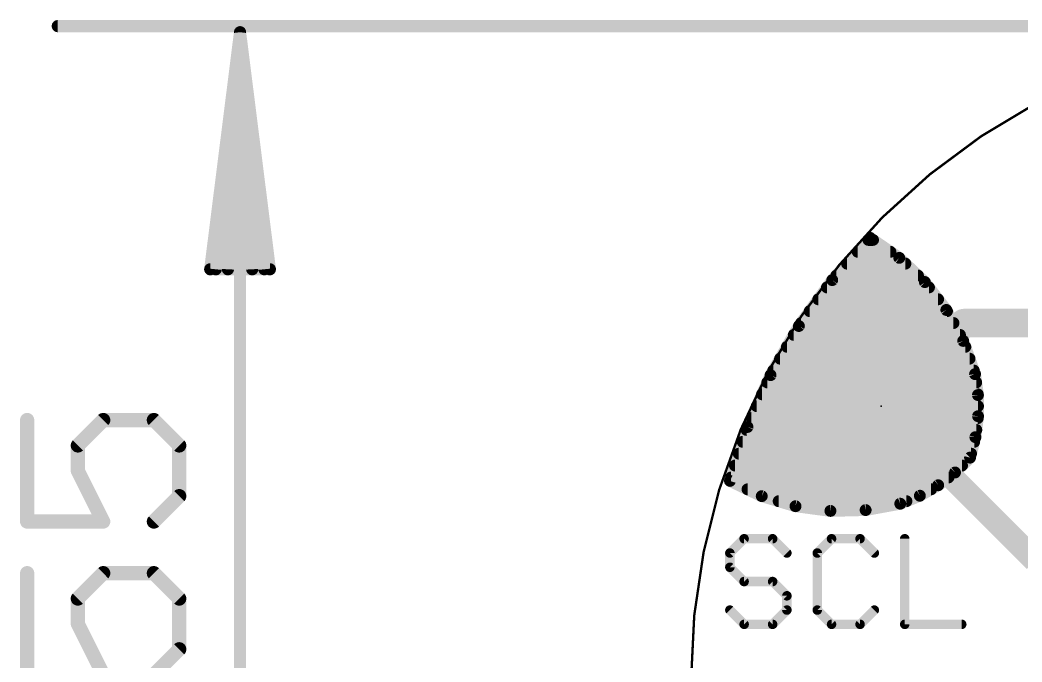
# Model space of a CAD drawing. Extents: x -14.2 to 11.8, y -7.1 to 7.1.
# Drawn here: x -14.16 to -3.45, y 0.19 to 7.05 of the extents above; entities that cross this region are included whole.
import ezdxf

# ---------------------------------------------------------------- set-up
doc = ezdxf.new("R2010")
doc.units = 0
for name, color, linetype in [('1', 12, 'CONTINUOUS'), ('16', 132, 'CONTINUOUS'), ('17', 110, 'CONTINUOUS'), ('20', 53, 'CONTINUOUS'), ('21', 40, 'CONTINUOUS'), ('23', 53, 'CONTINUOUS'), ('47', 253, 'CONTINUOUS')]:
    doc.layers.add(name, color=color, linetype=linetype)

# ---------------------------------------------------------------- blocks, each defined once
blk = doc.blocks.new('ROUNDP')
at = {"const_width": 0.5}
blk.add_lwpolyline([(0, -0.25, 1), (0, 0.25, 1), (0, -0.25)], format="xyb", dxfattribs=at)

msp = doc.modelspace()

# ---------------------------------------------------------------- linework, layer by layer
at = {"layer": '1'}
for points, const_width in [([(-5.069, 4.72), (-5.4749, 4.2692)], 0.127), ([(-5.088, 4.699), (-5.0383, 4.699)], 0.127), ([(-4.7579, 4.5072), (-5.069, 4.72)], 0.127), ([(-5.2023, 4.572), (-4.8527, 4.572)], 0.127), ([(-5.3167, 4.445), (-4.6921, 4.445)], 0.127), ([(-4.484, 4.2483), (-4.7579, 4.5072)], 0.127), ([(-5.4749, 4.2692), (-5.8315, 3.7784)], 0.127), ([(-5.431, 4.318), (-4.5577, 4.318)], 0.127), ([(-4.2539, 3.9497), (-4.484, 4.2483)], 0.127), ([(-5.5318, 4.191), (-4.4398, 4.191)], 0.127), ([(-5.624, 4.064), (-4.342, 4.064)], 0.127), ([(-5.7163, 3.937), (-4.2469, 3.937)], 0.127), ([(-4.0733, 3.6189), (-4.2539, 3.9497)], 0.127), ([(-5.8086, 3.81), (-4.1776, 3.81)], 0.127), ([(-5.8315, 3.7784), (-6.1348, 3.2531)], 0.127), ([(-5.8866, 3.683), (-4.1083, 3.683)], 0.127), ([(-3.9468, 3.2638), (-4.0733, 3.6189)], 0.127), ([(-5.9599, 3.556), (-4.0509, 3.556)], 0.127), ([(-6.0333, 3.429), (-4.0057, 3.429)], 0.127), ([(-6.1066, 3.302), (-3.9604, 3.302)], 0.127), ([(-3.916, 3.0399), (-3.9468, 3.2638)], 0.127), ([(-6.1348, 3.2531), (-6.3816, 2.6989)], 0.127), ([(-6.1696, 3.175), (-3.9346, 3.175)], 0.127), ([(-6.2261, 3.048), (-3.9172, 3.048)], 0.127), ([(-4.953, 2.921), (-3.302, 1.27)], 0.254), ([(-3.9148, 2.8139), (-3.916, 3.0399)], 0.127), ([(-6.2827, 2.921), (-3.9154, 2.921)], 0.127), ([(-6.3392, 2.794), (-3.9173, 2.794)], 0.127), ([(-3.9431, 2.5896), (-3.9148, 2.8139)], 0.127), ([(-6.3816, 2.6989), (-6.569, 2.122)], 0.127), ([(-6.3919, 2.667), (-3.9333, 2.667)], 0.127), ([(-6.4332, 2.54), (-3.9561, 2.54)], 0.127), ([(-4.0004, 2.371), (-3.9431, 2.5896)], 0.127), ([(-6.4745, 2.413), (-3.9894, 2.413)], 0.127), ([(-4.1611, 2.2121), (-4.0004, 2.371)], 0.127), ([(-6.5157, 2.286), (-4.0863, 2.286)], 0.127), ([(-4.3411, 2.0755), (-4.1611, 2.2121)], 0.127), ([(-6.569, 2.122), (-6.2292, 1.959)], 0.127), ([(-6.557, 2.159), (-4.231, 2.159)], 0.127), ([(-6.3814, 2.032), (-4.4174, 2.032)], 0.127), ([(-4.5375, 1.9635), (-4.3411, 2.0755)], 0.127), ([(-6.2292, 1.959), (-5.868, 1.8512)], 0.127), ([(-6.0483, 1.905), (-4.681, 1.905)], 0.127), ([(-5.1175, 1.8103), (-4.7468, 1.8782)], 0.127), ([(-4.7468, 1.8782), (-4.5375, 1.9635)], 0.127), ([(-5.868, 1.8512), (-5.4944, 1.8012)], 0.127), ([(-5.4944, 1.8012), (-5.1175, 1.8103)], 0.127)]:
    msp.add_lwpolyline(points, dxfattribs=dict(at, const_width=const_width))
for points, const_width in [([(-5.088, 4.7307, 1), (-5.088, 4.6673)], 0.0635), ([(-5.0511, 4.7462, 1), (-5.087, 4.6938)], 0.0635), ([(-5.0454, 4.6988, 1), (-5.0926, 4.7413)], 0.0635), ([(-5.0383, 4.6673, 1), (-5.0383, 4.7307)], 0.0635), ([(-5.2023, 4.6037, 1), (-5.2023, 4.5403)], 0.0635), ([(-4.8527, 4.5403, 1), (-4.8527, 4.6037)], 0.0635), ([(-5.3167, 4.4768, 1), (-5.3167, 4.4133)], 0.0635), ([(-4.7361, 4.5303, 1), (-4.7797, 4.4841)], 0.0635), ([(-4.7759, 4.481, 1), (-4.74, 4.5334)], 0.0635), ([(-4.6921, 4.4133, 1), (-4.6921, 4.4768)], 0.0635), ([(-5.4985, 4.2905, 1), (-5.4513, 4.248)], 0.0635), ([(-5.4493, 4.2506, 1), (-5.5006, 4.2879)], 0.0635), ([(-5.431, 4.3498, 1), (-5.431, 4.2863)], 0.0635), ([(-4.5577, 4.2863, 1), (-4.5577, 4.3498)], 0.0635), ([(-4.4588, 4.2677, 1), (-4.5091, 4.2289)], 0.0635), ([(-4.5058, 4.2252, 1), (-4.4622, 4.2714)], 0.0635), ([(-5.5318, 4.2227, 1), (-5.5318, 4.1593)], 0.0635), ([(-4.4398, 4.1593, 1), (-4.4398, 4.2227)], 0.0635), ([(-5.624, 4.0957, 1), (-5.624, 4.0323)], 0.0635), ([(-4.342, 4.0323, 1), (-4.342, 4.0957)], 0.0635), ([(-5.7163, 3.9688, 1), (-5.7163, 3.9053)], 0.0635), ([(-4.226, 3.9649, 1), (-4.2818, 3.9345)], 0.0635), ([(-4.279, 3.9304, 1), (-4.2287, 3.9691)], 0.0635), ([(-4.2469, 3.9053, 1), (-4.2469, 3.9688)], 0.0635), ([(-5.8086, 3.8418, 1), (-5.8086, 3.7782)], 0.0635), ([(-4.1776, 3.7782, 1), (-4.1776, 3.8418)], 0.0635), ([(-5.8572, 3.7971, 1), (-5.8058, 3.7598)], 0.0635), ([(-5.804, 3.7626, 1), (-5.859, 3.7943)], 0.0635), ([(-5.8866, 3.7148, 1), (-5.8866, 3.6513)], 0.0635), ([(-4.1083, 3.6513, 1), (-4.1083, 3.7148)], 0.0635), ([(-4.0434, 3.6295, 1), (-4.1033, 3.6082)], 0.0635), ([(-4.1012, 3.6037, 1), (-4.0455, 3.6341)], 0.0635), ([(-5.9599, 3.5878, 1), (-5.9599, 3.5242)], 0.0635), ([(-4.0509, 3.5242, 1), (-4.0509, 3.5878)], 0.0635), ([(-6.0333, 3.4608, 1), (-6.0333, 3.3973)], 0.0635), ([(-4.0057, 3.3973, 1), (-4.0057, 3.4608)], 0.0635), ([(-6.1066, 3.3338, 1), (-6.1066, 3.2702)], 0.0635), ([(-3.9153, 3.2681, 1), (-3.9782, 3.2595)], 0.0635), ([(-3.9604, 3.2702, 1), (-3.9604, 3.3338)], 0.0635), ([(-6.1696, 3.2068, 1), (-6.1696, 3.1433)], 0.0635), ([(-6.1623, 3.269, 1), (-6.1073, 3.2372)], 0.0635), ([(-6.1058, 3.2402, 1), (-6.1638, 3.266)], 0.0635), ([(-3.9767, 3.2532, 1), (-3.9169, 3.2745)], 0.0635), ([(-3.9346, 3.1433, 1), (-3.9346, 3.2068)], 0.0635), ([(-6.2261, 3.0798, 1), (-6.2261, 3.0162)], 0.0635), ([(-3.9172, 3.0162, 1), (-3.9172, 3.0798)], 0.0635), ([(-4.9081, 2.9659, 1), (-4.9979, 2.8761)], 0.127), ([(-3.8843, 3.0401, 1), (-3.9478, 3.0397)], 0.0635), ([(-3.9475, 3.0356, 1), (-3.8846, 3.0442)], 0.0635), ([(-6.2827, 2.9528, 1), (-6.2827, 2.8893)], 0.0635), ([(-3.9154, 2.8893, 1), (-3.9154, 2.9528)], 0.0635), ([(-6.3392, 2.8258, 1), (-6.3392, 2.7622)], 0.0635), ([(-3.9466, 2.8137, 1), (-3.8831, 2.8141)], 0.0635), ([(-3.8833, 2.8099, 1), (-3.9463, 2.8179)], 0.0635), ([(-3.9173, 2.7622, 1), (-3.9173, 2.8258)], 0.0635), ([(-6.3919, 2.6988, 1), (-6.3919, 2.6353)], 0.0635), ([(-6.4106, 2.7118, 1), (-6.3526, 2.686)], 0.0635), ([(-6.3514, 2.6891, 1), (-6.4118, 2.7087)], 0.0635), ([(-3.9333, 2.6353, 1), (-3.9333, 2.6988)], 0.0635), ([(-6.4332, 2.5718, 1), (-6.4332, 2.5082)], 0.0635), ([(-3.9746, 2.5936, 1), (-3.9116, 2.5857)], 0.0635), ([(-3.9124, 2.5816, 1), (-3.9738, 2.5977)], 0.0635), ([(-3.9561, 2.5082, 1), (-3.9561, 2.5718)], 0.0635), ([(-6.4745, 2.4448, 1), (-6.4745, 2.3813)], 0.0635), ([(-3.9894, 2.3813, 1), (-3.9894, 2.4448)], 0.0635), ([(-4.0311, 2.379, 1), (-3.9697, 2.363)], 0.0635), ([(-3.978, 2.3484, 1), (-4.0227, 2.3936)], 0.0635), ([(-6.5157, 2.3178, 1), (-6.5157, 2.2542)], 0.0635), ([(-4.1834, 2.2346, 1), (-4.1387, 2.1895)], 0.0635), ([(-4.1419, 2.1868, 1), (-4.1803, 2.2374)], 0.0635), ([(-4.0863, 2.2542, 1), (-4.0863, 2.3178)], 0.0635), ([(-6.5553, 2.1506, 1), (-6.5828, 2.0933)], 0.0635), ([(-6.5992, 2.1318, 1), (-6.5388, 2.1121)], 0.0635), ([(-6.557, 2.1908, 1), (-6.557, 2.1273)], 0.0635), ([(-4.231, 2.1273, 1), (-4.231, 2.1908)], 0.0635), ([(-6.3814, 2.0638, 1), (-6.3814, 2.0002)], 0.0635), ([(-4.4174, 2.0002, 1), (-4.4174, 2.0638)], 0.0635), ([(-4.3603, 2.1008, 1), (-4.3219, 2.0502)], 0.0635), ([(-4.3254, 2.0479, 1), (-4.3569, 2.103)], 0.0635), ([(-6.2201, 1.9894, 1), (-6.2382, 1.9286)], 0.0635), ([(-6.2429, 1.9303, 1), (-6.2154, 1.9876)], 0.0635), ([(-6.0483, 1.9367, 1), (-6.0483, 1.8733)], 0.0635), ([(-4.7588, 1.9076, 1), (-4.7348, 1.8488)], 0.0635), ([(-4.7411, 1.8469, 1), (-4.7525, 1.9094)], 0.0635), ([(-4.681, 1.8733, 1), (-4.681, 1.9367)], 0.0635), ([(-4.5532, 1.9911, 1), (-4.5218, 1.9359)], 0.0635), ([(-4.5255, 1.9341, 1), (-4.5495, 1.9929)], 0.0635), ([(-5.8638, 1.8826, 1), (-5.8722, 1.8197)], 0.0635), ([(-5.877, 1.8207, 1), (-5.8589, 1.8816)], 0.0635), ([(-5.4951, 1.8329, 1), (-5.4936, 1.7694)], 0.0635), ([(-5.4986, 1.7697, 1), (-5.4902, 1.8327)], 0.0635), ([(-5.1233, 1.8415, 1), (-5.1118, 1.779)], 0.0635), ([(-5.1168, 1.7785, 1), (-5.1183, 1.842)], 0.0635)]:
    msp.add_lwpolyline(points, format="xyb", dxfattribs=dict(at, const_width=const_width))
at = {"layer": '16'}
for points, const_width in [([(-5.069, 4.72), (-5.4749, 4.2692)], 0.127), ([(-5.088, 4.699), (-5.0383, 4.699)], 0.127), ([(-4.7579, 4.5072), (-5.069, 4.72)], 0.127), ([(-5.2023, 4.572), (-4.8527, 4.572)], 0.127), ([(-5.3167, 4.445), (-4.6921, 4.445)], 0.127), ([(-4.484, 4.2483), (-4.7579, 4.5072)], 0.127), ([(-5.4749, 4.2692), (-5.8315, 3.7784)], 0.127), ([(-5.431, 4.318), (-4.5577, 4.318)], 0.127), ([(-4.2539, 3.9497), (-4.484, 4.2483)], 0.127), ([(-5.5318, 4.191), (-4.4398, 4.191)], 0.127), ([(-5.624, 4.064), (-4.342, 4.064)], 0.127), ([(-5.7163, 3.937), (-4.2469, 3.937)], 0.127), ([(-4.0733, 3.6189), (-4.2539, 3.9497)], 0.127), ([(-5.8086, 3.81), (-4.1776, 3.81)], 0.127), ([(-4.064, 3.81), (-4.953, 2.921)], 0.3048), ([(4.064, 3.81), (-4.064, 3.81)], 0.3048), ([(-5.8315, 3.7784), (-6.1348, 3.2531)], 0.127), ([(-5.8866, 3.683), (-4.1083, 3.683)], 0.127), ([(-3.9468, 3.2638), (-4.0733, 3.6189)], 0.127), ([(-5.9599, 3.556), (-4.0509, 3.556)], 0.127), ([(-6.0333, 3.429), (-4.0057, 3.429)], 0.127), ([(-6.1066, 3.302), (-3.9604, 3.302)], 0.127), ([(-3.916, 3.0399), (-3.9468, 3.2638)], 0.127), ([(-6.1348, 3.2531), (-6.3816, 2.6989)], 0.127), ([(-6.1696, 3.175), (-3.9346, 3.175)], 0.127), ([(-6.2261, 3.048), (-3.9172, 3.048)], 0.127), ([(-3.9148, 2.8139), (-3.916, 3.0399)], 0.127), ([(-6.2827, 2.921), (-3.9154, 2.921)], 0.127), ([(-6.3392, 2.794), (-3.9173, 2.794)], 0.127), ([(-3.9431, 2.5896), (-3.9148, 2.8139)], 0.127), ([(-6.3816, 2.6989), (-6.569, 2.122)], 0.127), ([(-6.3919, 2.667), (-3.9333, 2.667)], 0.127), ([(-6.4332, 2.54), (-3.9561, 2.54)], 0.127), ([(-4.0004, 2.371), (-3.9431, 2.5896)], 0.127), ([(-6.4745, 2.413), (-3.9894, 2.413)], 0.127), ([(-4.1611, 2.2121), (-4.0004, 2.371)], 0.127), ([(-6.5157, 2.286), (-4.0863, 2.286)], 0.127), ([(-4.3411, 2.0755), (-4.1611, 2.2121)], 0.127), ([(-6.569, 2.122), (-6.2292, 1.959)], 0.127), ([(-6.557, 2.159), (-4.231, 2.159)], 0.127), ([(-6.3814, 2.032), (-4.4174, 2.032)], 0.127), ([(-4.5375, 1.9635), (-4.3411, 2.0755)], 0.127), ([(-6.2292, 1.959), (-5.868, 1.8512)], 0.127), ([(-6.0483, 1.905), (-4.681, 1.905)], 0.127), ([(-5.1175, 1.8103), (-4.7468, 1.8782)], 0.127), ([(-4.7468, 1.8782), (-4.5375, 1.9635)], 0.127), ([(-5.868, 1.8512), (-5.4944, 1.8012)], 0.127), ([(-5.4944, 1.8012), (-5.1175, 1.8103)], 0.127)]:
    msp.add_lwpolyline(points, dxfattribs=dict(at, const_width=const_width))
for points, const_width in [([(-5.088, 4.7307, 1), (-5.088, 4.6673)], 0.0635), ([(-5.0511, 4.7462, 1), (-5.087, 4.6938)], 0.0635), ([(-5.0454, 4.6988, 1), (-5.0926, 4.7413)], 0.0635), ([(-5.0383, 4.6673, 1), (-5.0383, 4.7307)], 0.0635), ([(-5.2023, 4.6037, 1), (-5.2023, 4.5403)], 0.0635), ([(-4.8527, 4.5403, 1), (-4.8527, 4.6037)], 0.0635), ([(-5.3167, 4.4768, 1), (-5.3167, 4.4133)], 0.0635), ([(-4.7361, 4.5303, 1), (-4.7797, 4.4841)], 0.0635), ([(-4.7759, 4.481, 1), (-4.74, 4.5334)], 0.0635), ([(-4.6921, 4.4133, 1), (-4.6921, 4.4768)], 0.0635), ([(-5.4985, 4.2905, 1), (-5.4513, 4.248)], 0.0635), ([(-5.4493, 4.2506, 1), (-5.5006, 4.2879)], 0.0635), ([(-5.431, 4.3498, 1), (-5.431, 4.2863)], 0.0635), ([(-4.5577, 4.2863, 1), (-4.5577, 4.3498)], 0.0635), ([(-4.4588, 4.2677, 1), (-4.5091, 4.2289)], 0.0635), ([(-4.5058, 4.2252, 1), (-4.4622, 4.2714)], 0.0635), ([(-5.5318, 4.2227, 1), (-5.5318, 4.1593)], 0.0635), ([(-4.4398, 4.1593, 1), (-4.4398, 4.2227)], 0.0635), ([(-5.624, 4.0957, 1), (-5.624, 4.0323)], 0.0635), ([(-4.342, 4.0323, 1), (-4.342, 4.0957)], 0.0635), ([(-5.7163, 3.9688, 1), (-5.7163, 3.9053)], 0.0635), ([(-4.226, 3.9649, 1), (-4.2818, 3.9345)], 0.0635), ([(-4.279, 3.9304, 1), (-4.2287, 3.9691)], 0.0635), ([(-4.2469, 3.9053, 1), (-4.2469, 3.9688)], 0.0635), ([(-5.8086, 3.8418, 1), (-5.8086, 3.7782)], 0.0635), ([(-4.064, 3.8862, 1), (-4.064, 3.7338)], 0.1524), ([(-4.1776, 3.7782, 1), (-4.1776, 3.8418)], 0.0635), ([(-4.0101, 3.7561, 1), (-4.1179, 3.8639)], 0.1524), ([(-5.8572, 3.7971, 1), (-5.8058, 3.7598)], 0.0635), ([(-5.804, 3.7626, 1), (-5.859, 3.7943)], 0.0635), ([(-5.8866, 3.7148, 1), (-5.8866, 3.6513)], 0.0635), ([(-4.1083, 3.6513, 1), (-4.1083, 3.7148)], 0.0635), ([(-4.0434, 3.6295, 1), (-4.1033, 3.6082)], 0.0635), ([(-4.1012, 3.6037, 1), (-4.0455, 3.6341)], 0.0635), ([(-5.9599, 3.5878, 1), (-5.9599, 3.5242)], 0.0635), ([(-4.0509, 3.5242, 1), (-4.0509, 3.5878)], 0.0635), ([(-6.0333, 3.4608, 1), (-6.0333, 3.3973)], 0.0635), ([(-4.0057, 3.3973, 1), (-4.0057, 3.4608)], 0.0635), ([(-6.1066, 3.3338, 1), (-6.1066, 3.2702)], 0.0635), ([(-3.9153, 3.2681, 1), (-3.9782, 3.2595)], 0.0635), ([(-3.9604, 3.2702, 1), (-3.9604, 3.3338)], 0.0635), ([(-6.1696, 3.2068, 1), (-6.1696, 3.1433)], 0.0635), ([(-6.1623, 3.269, 1), (-6.1073, 3.2372)], 0.0635), ([(-6.1058, 3.2402, 1), (-6.1638, 3.266)], 0.0635), ([(-3.9767, 3.2532, 1), (-3.9169, 3.2745)], 0.0635), ([(-3.9346, 3.1433, 1), (-3.9346, 3.2068)], 0.0635), ([(-6.2261, 3.0798, 1), (-6.2261, 3.0162)], 0.0635), ([(-3.9172, 3.0162, 1), (-3.9172, 3.0798)], 0.0635), ([(-5.0069, 2.9749, 1), (-4.8991, 2.8671)], 0.1524), ([(-3.8843, 3.0401, 1), (-3.9478, 3.0397)], 0.0635), ([(-3.9475, 3.0356, 1), (-3.8846, 3.0442)], 0.0635), ([(-6.2827, 2.9528, 1), (-6.2827, 2.8893)], 0.0635), ([(-3.9154, 2.8893, 1), (-3.9154, 2.9528)], 0.0635), ([(-6.3392, 2.8258, 1), (-6.3392, 2.7622)], 0.0635), ([(-3.9466, 2.8137, 1), (-3.8831, 2.8141)], 0.0635), ([(-3.8833, 2.8099, 1), (-3.9463, 2.8179)], 0.0635), ([(-3.9173, 2.7622, 1), (-3.9173, 2.8258)], 0.0635), ([(-6.3919, 2.6988, 1), (-6.3919, 2.6353)], 0.0635), ([(-6.4106, 2.7118, 1), (-6.3526, 2.686)], 0.0635), ([(-6.3514, 2.6891, 1), (-6.4118, 2.7087)], 0.0635), ([(-3.9333, 2.6353, 1), (-3.9333, 2.6988)], 0.0635), ([(-6.4332, 2.5718, 1), (-6.4332, 2.5082)], 0.0635), ([(-3.9746, 2.5936, 1), (-3.9116, 2.5857)], 0.0635), ([(-3.9124, 2.5816, 1), (-3.9738, 2.5977)], 0.0635), ([(-3.9561, 2.5082, 1), (-3.9561, 2.5718)], 0.0635), ([(-6.4745, 2.4448, 1), (-6.4745, 2.3813)], 0.0635), ([(-3.9894, 2.3813, 1), (-3.9894, 2.4448)], 0.0635), ([(-4.0311, 2.379, 1), (-3.9697, 2.363)], 0.0635), ([(-3.978, 2.3484, 1), (-4.0227, 2.3936)], 0.0635), ([(-6.5157, 2.3178, 1), (-6.5157, 2.2542)], 0.0635), ([(-4.1834, 2.2346, 1), (-4.1387, 2.1895)], 0.0635), ([(-4.1419, 2.1868, 1), (-4.1803, 2.2374)], 0.0635), ([(-4.0863, 2.2542, 1), (-4.0863, 2.3178)], 0.0635), ([(-6.5553, 2.1506, 1), (-6.5828, 2.0933)], 0.0635), ([(-6.5992, 2.1318, 1), (-6.5388, 2.1121)], 0.0635), ([(-6.557, 2.1908, 1), (-6.557, 2.1273)], 0.0635), ([(-4.231, 2.1273, 1), (-4.231, 2.1908)], 0.0635), ([(-6.3814, 2.0638, 1), (-6.3814, 2.0002)], 0.0635), ([(-4.4174, 2.0002, 1), (-4.4174, 2.0638)], 0.0635), ([(-4.3603, 2.1008, 1), (-4.3219, 2.0502)], 0.0635), ([(-4.3254, 2.0479, 1), (-4.3569, 2.103)], 0.0635), ([(-6.2201, 1.9894, 1), (-6.2382, 1.9286)], 0.0635), ([(-6.2429, 1.9303, 1), (-6.2154, 1.9876)], 0.0635), ([(-6.0483, 1.9367, 1), (-6.0483, 1.8733)], 0.0635), ([(-4.7588, 1.9076, 1), (-4.7348, 1.8488)], 0.0635), ([(-4.7411, 1.8469, 1), (-4.7525, 1.9094)], 0.0635), ([(-4.681, 1.8733, 1), (-4.681, 1.9367)], 0.0635), ([(-4.5532, 1.9911, 1), (-4.5218, 1.9359)], 0.0635), ([(-4.5255, 1.9341, 1), (-4.5495, 1.9929)], 0.0635), ([(-5.8638, 1.8826, 1), (-5.8722, 1.8197)], 0.0635), ([(-5.877, 1.8207, 1), (-5.8589, 1.8816)], 0.0635), ([(-5.4951, 1.8329, 1), (-5.4936, 1.7694)], 0.0635), ([(-5.4986, 1.7697, 1), (-5.4902, 1.8327)], 0.0635), ([(-5.1233, 1.8415, 1), (-5.1118, 1.779)], 0.0635), ([(-5.1168, 1.7785, 1), (-5.1183, 1.842)], 0.0635)]:
    msp.add_lwpolyline(points, format="xyb", dxfattribs=dict(at, const_width=const_width))
at = {"layer": '20', "const_width": 0.0254}
msp.add_lwpolyline([(0, -6.985, 1), (0, 6.985, 1), (0, -6.985)], format="xyb", dxfattribs=at)
at = {"layer": '21', "const_width": 0.1016}
for points in [[(-6.4177, 1.5035), (-6.5702, 1.3509)], [(-6.1126, 1.5035), (-6.4177, 1.5035)], [(-5.9601, 1.3509), (-6.1126, 1.5035)], [(-5.4822, 1.5035), (-5.6347, 1.3509)], [(-5.1771, 1.5035), (-5.4822, 1.5035)], [(-5.0246, 1.3509), (-5.1771, 1.5035)], [(-4.6992, 1.5035), (-4.6992, 0.5883)], [(-6.5702, 1.3509), (-6.5702, 1.1984)], [(-5.6347, 1.3509), (-5.6347, 0.7408)], [(-6.5702, 1.1984), (-6.4177, 1.0459)], [(-6.4177, 1.0459), (-6.1126, 1.0459)], [(-6.1126, 1.0459), (-5.9601, 0.8933)], [(-5.9601, 0.8933), (-5.9601, 0.7408)], [(-6.4177, 0.5883), (-6.5702, 0.7408)], [(-5.9601, 0.7408), (-6.1126, 0.5883)], [(-5.6347, 0.7408), (-5.4822, 0.5883)], [(-5.1771, 0.5883), (-5.0246, 0.7408)], [(-6.1126, 0.5883), (-6.4177, 0.5883)], [(-5.4822, 0.5883), (-5.1771, 0.5883)], [(-4.6992, 0.5883), (-4.0891, 0.5883)]]:
    msp.add_lwpolyline(points, dxfattribs=at)
at = {"layer": '21', "const_width": 0.0508}
for points in [[(-6.4177, 1.5289, 1), (-6.4177, 1.4781)], [(-6.3997, 1.4855, 1), (-6.4356, 1.5214)], [(-6.0947, 1.5214, 1), (-6.1306, 1.4855)], [(-6.1126, 1.4781, 1), (-6.1126, 1.5289)], [(-5.4822, 1.5289, 1), (-5.4822, 1.4781)], [(-5.4642, 1.4855, 1), (-5.5001, 1.5214)], [(-5.1591, 1.5214, 1), (-5.1951, 1.4855)], [(-5.1771, 1.4781, 1), (-5.1771, 1.5289)], [(-4.6738, 1.5035, 1), (-4.7246, 1.5035)], [(-6.5448, 1.3509, 1), (-6.5956, 1.3509)], [(-6.5882, 1.3689, 1), (-6.5523, 1.333)], [(-5.9781, 1.333, 1), (-5.9421, 1.3689)], [(-5.6093, 1.3509, 1), (-5.6601, 1.3509)], [(-5.6527, 1.3689, 1), (-5.6167, 1.333)], [(-5.0425, 1.333, 1), (-5.0066, 1.3689)], [(-6.5523, 1.2163, 1), (-6.5882, 1.1804)], [(-6.5956, 1.1984, 1), (-6.5448, 1.1984)], [(-6.4177, 1.0713, 1), (-6.4177, 1.0205)], [(-6.4356, 1.0279, 1), (-6.3997, 1.0638)], [(-6.0947, 1.0638, 1), (-6.1306, 1.0279)], [(-6.1126, 1.0205, 1), (-6.1126, 1.0713)], [(-5.9347, 0.8933, 1), (-5.9855, 0.8933)], [(-5.9781, 0.8754, 1), (-5.9421, 0.9113)], [(-6.5523, 0.7588, 1), (-6.5882, 0.7228)], [(-5.9855, 0.7408, 1), (-5.9347, 0.7408)], [(-5.9421, 0.7228, 1), (-5.9781, 0.7588)], [(-5.6167, 0.7588, 1), (-5.6527, 0.7228)], [(-5.6601, 0.7408, 1), (-5.6093, 0.7408)], [(-5.0066, 0.7228, 1), (-5.0425, 0.7588)], [(-6.4177, 0.6137, 1), (-6.4177, 0.5629)], [(-6.4356, 0.5703, 1), (-6.3997, 0.6062)], [(-6.1306, 0.6062, 1), (-6.0947, 0.5703)], [(-6.1126, 0.5629, 1), (-6.1126, 0.6137)], [(-5.4822, 0.6137, 1), (-5.4822, 0.5629)], [(-5.5001, 0.5703, 1), (-5.4642, 0.6062)], [(-5.1951, 0.6062, 1), (-5.1591, 0.5703)], [(-5.1771, 0.5629, 1), (-5.1771, 0.6137)], [(-4.6992, 0.6137, 1), (-4.6992, 0.5629)], [(-4.7246, 0.5883, 1), (-4.6738, 0.5883)], [(-4.0891, 0.5629, 1), (-4.0891, 0.6137)]]:
    msp.add_lwpolyline(points, format="xyb", dxfattribs=at)
at = {"layer": '23'}
msp.add_point((-4.953, 2.921), dxfattribs=at)
at = {"layer": '47'}
for points, const_width in [([(0.127, 6.985), (-13.761, 6.985)], 0.13), ([(-11.811, 6.92), (-12.1302, 4.385)], 0.13), ([(-11.811, 6.92), (-12.071, 4.385)], 0.13), ([(-11.811, 6.92), (-11.941, 4.385)], 0.13), ([(-11.811, -6.92), (-11.811, 6.92)], 0.13), ([(-11.4918, 4.385), (-11.811, 6.92)], 0.13), ([(-11.681, 4.385), (-11.811, 6.92)], 0.13), ([(-11.551, 4.385), (-11.811, 6.92)], 0.13), ([(-12.1302, 4.385), (-11.4918, 4.385)], 0.13), ([(-14.0887, 2.7724), (-14.0887, 1.6877)], 0.1524), ([(-13.5464, 2.5012), (-13.2752, 2.7724)], 0.1524), ([(-13.2752, 2.7724), (-12.7329, 2.7724)], 0.1524), ([(-12.7329, 2.7724), (-12.4617, 2.5012)], 0.1524), ([(-13.5464, 2.23), (-13.5464, 2.5012)], 0.1524), ([(-12.4617, 2.5012), (-12.4617, 1.9589)], 0.1524), ([(-13.2752, 1.6877), (-13.5464, 2.23)], 0.1524), ([(-12.4617, 1.9589), (-12.7329, 1.6877)], 0.1524), ([(-14.0887, 1.6877), (-13.2752, 1.6877)], 0.1524), ([(-14.0887, 1.1352), (-14.0887, 0.0505)], 0.1524), ([(-13.5464, 0.864), (-13.2752, 1.1352)], 0.1524), ([(-13.2752, 1.1352), (-12.7329, 1.1352)], 0.1524), ([(-12.7329, 1.1352), (-12.4617, 0.864)], 0.1524), ([(-13.5464, 0.5929), (-13.5464, 0.864)], 0.1524), ([(-12.4617, 0.864), (-12.4617, 0.3217)], 0.1524), ([(-13.2752, 0.0505), (-13.5464, 0.5929)], 0.1524), ([(-12.4617, 0.3217), (-12.7329, 0.0505)], 0.1524)]:
    msp.add_lwpolyline(points, dxfattribs=dict(at, const_width=const_width))
for points, const_width in [([(-13.761, 7.0175, 1), (-13.761, 6.9525)], 0.065), ([(-11.7785, 6.92, 1), (-11.8435, 6.92)], 0.065), ([(-11.7788, 6.9241, 1), (-11.8432, 6.9159)], 0.065), ([(-11.7785, 6.9183, 1), (-11.8435, 6.9217)], 0.065), ([(-11.7785, 6.9217, 1), (-11.8435, 6.9183)], 0.065), ([(-11.7787, 6.9233, 1), (-11.8433, 6.9167)], 0.065), ([(-11.7787, 6.9167, 1), (-11.8433, 6.9233)], 0.065), ([(-11.7788, 6.9159, 1), (-11.8432, 6.9241)], 0.065), ([(-12.1625, 4.3891, 1), (-12.098, 4.3809)], 0.065), ([(-12.1302, 4.4175, 1), (-12.1302, 4.3525)], 0.065), ([(-12.1033, 4.3883, 1), (-12.0387, 4.3817)], 0.065), ([(-11.9735, 4.3867, 1), (-11.9085, 4.3833)], 0.065), ([(-11.7135, 4.3833, 1), (-11.6485, 4.3867)], 0.065), ([(-11.5833, 4.3817, 1), (-11.5187, 4.3883)], 0.065), ([(-11.524, 4.3809, 1), (-11.4595, 4.3891)], 0.065), ([(-11.4918, 4.3525, 1), (-11.4918, 4.4175)], 0.065), ([(-14.0506, 2.7724, 1), (-14.1268, 2.7724)], 0.0762), ([(-13.2752, 2.8105, 1), (-13.2752, 2.7343)], 0.0762), ([(-13.2483, 2.7454, 1), (-13.3021, 2.7993)], 0.0762), ([(-12.7059, 2.7993, 1), (-12.7598, 2.7454)], 0.0762), ([(-12.7329, 2.7343, 1), (-12.7329, 2.8105)], 0.0762), ([(-13.5083, 2.5012, 1), (-13.5845, 2.5012)], 0.0762), ([(-12.4236, 2.5012, 1), (-12.4998, 2.5012)], 0.0762), ([(-13.5733, 2.5281, 1), (-13.5194, 2.4743)], 0.0762), ([(-12.4886, 2.4743, 1), (-12.4348, 2.5281)], 0.0762), ([(-13.5845, 2.23, 1), (-13.5083, 2.23)], 0.0762), ([(-13.5123, 2.2471, 1), (-13.5804, 2.213)], 0.0762), ([(-12.4998, 1.9589, 1), (-12.4236, 1.9589)], 0.0762), ([(-12.4348, 1.9319, 1), (-12.4886, 1.9858)], 0.0762), ([(-14.0887, 1.7258, 1), (-14.0887, 1.6496)], 0.0762), ([(-14.1268, 1.6877, 1), (-14.0506, 1.6877)], 0.0762), ([(-13.3093, 1.6707, 1), (-13.2411, 1.7047)], 0.0762), ([(-13.2752, 1.6496, 1), (-13.2752, 1.7258)], 0.0762), ([(-12.7598, 1.7146, 1), (-12.7059, 1.6608)], 0.0762), ([(-14.0506, 1.1352, 1), (-14.1268, 1.1352)], 0.0762), ([(-13.2752, 1.1733, 1), (-13.2752, 1.0971)], 0.0762), ([(-13.2483, 1.1083, 1), (-13.3021, 1.1621)], 0.0762), ([(-12.7059, 1.1621, 1), (-12.7598, 1.1083)], 0.0762), ([(-12.7329, 1.0971, 1), (-12.7329, 1.1733)], 0.0762), ([(-13.5083, 0.864, 1), (-13.5845, 0.864)], 0.0762), ([(-13.5733, 0.891, 1), (-13.5194, 0.8371)], 0.0762), ([(-12.4236, 0.864, 1), (-12.4998, 0.864)], 0.0762), ([(-12.4886, 0.8371, 1), (-12.4348, 0.891)], 0.0762), ([(-13.5123, 0.6099, 1), (-13.5804, 0.5758)], 0.0762), ([(-13.5845, 0.5929, 1), (-13.5083, 0.5929)], 0.0762), ([(-12.4998, 0.3217, 1), (-12.4236, 0.3217)], 0.0762), ([(-12.4348, 0.2948, 1), (-12.4886, 0.3486)], 0.0762)]:
    msp.add_lwpolyline(points, format="xyb", dxfattribs=dict(at, const_width=const_width))

# ---------------------------------------------------------------- block references
at = {"layer": '17', "xscale": 2.1844, "yscale": 2.1844, "rotation": 60}
msp.add_blockref('ROUNDP', (-4.953, 2.921), dxfattribs=at)
msp.add_blockref('ROUNDP', (-4.953, 2.921), dxfattribs=at)

doc.saveas('drawing.dxf')
